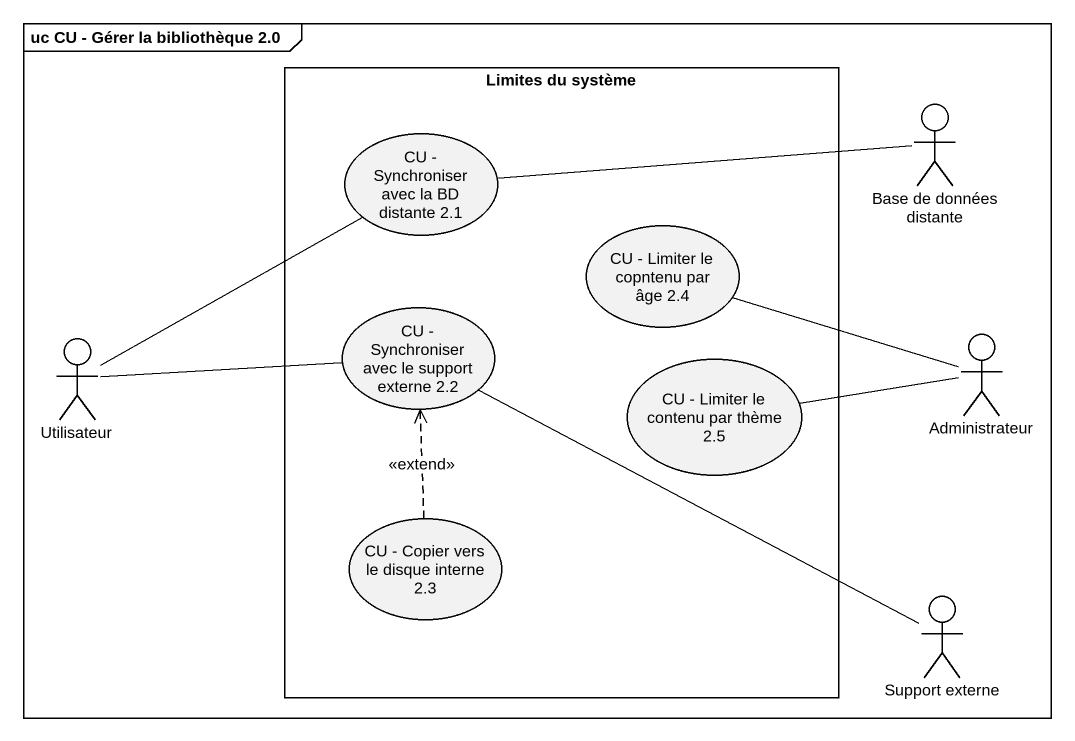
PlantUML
@startuml
mainframe uc CU - Gérer la bibliothèque 2.0
rectangle "Limites du système" as Limites_du_système {
  usecase "CU - Synchroniser avec la BD distante 2.1" as CU_Synchroniser_avec_la_BD
  usecase "CU - Limiter le copntenu par âge 2.4" as CU_Limiter_le_copntenu_par
  usecase "CU - Synchroniser avec le support externe 2.2" as CU_Synchroniser_avec_le
  usecase "CU - Limiter le contenu par thème 2.5" as CU_Limiter_le_contenu_par
  usecase "CU - Copier vers le disque interne 2.3" as CU_Copier_vers_le_disque
}
actor "Base de données distante" as Base_de_données_distante
actor Utilisateur
actor Administrateur
actor "Support externe" as Support_externe
Base_de_données_distante -left- CU_Synchroniser_avec_la_BD
Utilisateur -up- CU_Synchroniser_avec_la_BD
Utilisateur -right- CU_Synchroniser_avec_le
Administrateur -left- CU_Limiter_le_copntenu_par
Administrateur -left- CU_Limiter_le_contenu_par
CU_Copier_vers_le_disque .up.> CU_Synchroniser_avec_le : <<extend>>
Support_externe -left- CU_Synchroniser_avec_le
@enduml
